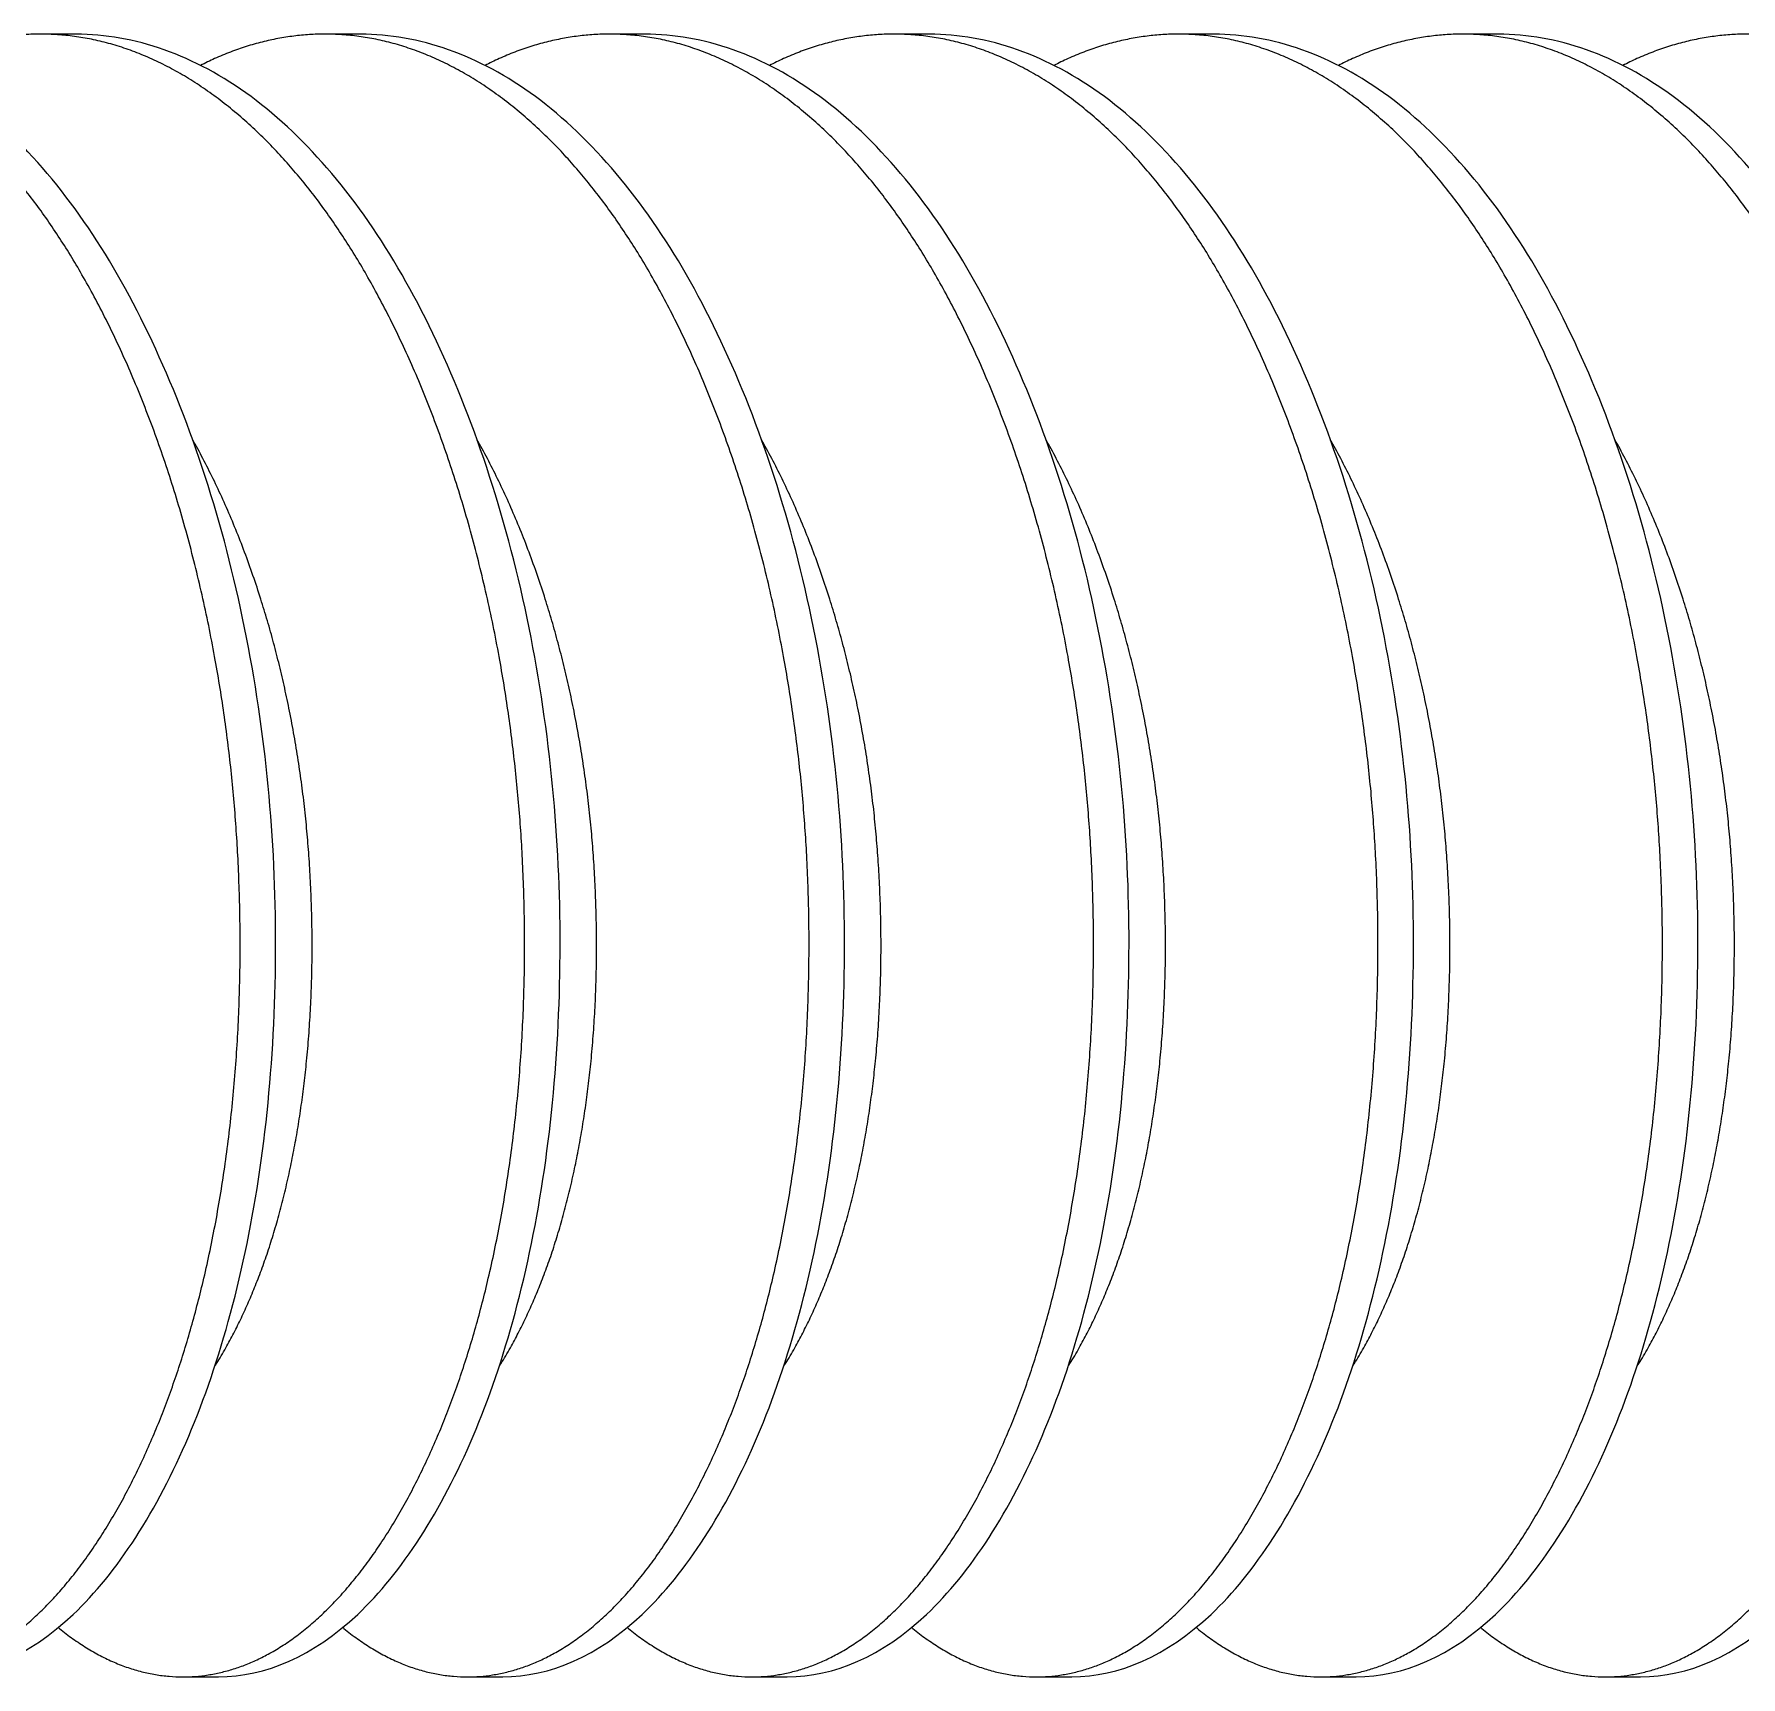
# Model space of a CAD drawing. Header units: inches. Extents: x 0.06 to 2.53, y 0.06 to 1.94.
# Drawn here: x 2.1568 to 2.2867, y 1.7287 to 1.8537 of the extents above; entities that cross this region are included whole.
import ezdxf

# ---------------------------------------------------------------- set-up
doc = ezdxf.new("R2010")
doc.units = ezdxf.units.IN
doc.header["$LTSCALE"] = 0.23521
doc.header["$MEASUREMENT"] = 0
doc.linetypes.add('SLD-Solid', pattern=[0])

msp = doc.modelspace()

# ---------------------------------------------------------------- linework, layer by layer
at = {"color": 7, "linetype": 'SLD-Solid', "lineweight": 25}
for p, q in [((2.1599755, 1.8537334), (2.1572691, 1.8537334)), ((2.1816266, 1.8537334), (2.1789202, 1.8537334)), ((2.2032777, 1.8537334), (2.2005713, 1.8537334)), ((2.2249288, 1.8537334), (2.2222224, 1.8537334)), ((2.2465799, 1.8537334), (2.2438735, 1.8537334)), ((2.268231, 1.8537334), (2.2655246, 1.8537334)), ((2.1680947, 1.7287308), (2.1708011, 1.7287308)), ((2.1897458, 1.7287308), (2.1924522, 1.7287308)), ((2.2113969, 1.7287308), (2.2141033, 1.7287308)), ((2.233048, 1.7287308), (2.2357544, 1.7287308)), ((2.2546991, 1.7287308), (2.2574055, 1.7287308)), ((2.2763502, 1.7287308), (2.2790565, 1.7287308))]:
    msp.add_line(p, q, dxfattribs=at)
for points, knots in [([(2.1369667, 1.7324941), (2.1369978, 1.7324669), (2.1373637, 1.7321478), (2.1380796, 1.7316216), (2.1391127, 1.7309242), (2.1401584, 1.7303298), (2.1412117, 1.7298269), (2.1422646, 1.7294213), (2.1433144, 1.7291099), (2.1443587, 1.7288904), (2.1454014, 1.7287597), (2.1464177, 1.7287175), (2.1474079, 1.7287555), (2.1483728, 1.7288674), (2.1493393, 1.7290552), (2.1503055, 1.7293199), (2.1512697, 1.7296621), (2.1522299, 1.730082), (2.1532162, 1.7305965), (2.1542257, 1.7312145), (2.1552549, 1.7319449), (2.1562698, 1.7327672), (2.1572682, 1.7336797), (2.1582478, 1.7346806), (2.1592062, 1.7357672), (2.1601414, 1.7369368), (2.1610514, 1.7381862), (2.1619344, 1.7395119), (2.1627835, 1.7409017), (2.1635978, 1.7423502), (2.1643765, 1.7438517), (2.1651234, 1.7454107), (2.1658221, 1.7469867), (2.1664747, 1.7485781), (2.1670837, 1.7501851), (2.1676663, 1.7518507), (2.1682211, 1.7535729), (2.1687465, 1.7553493), (2.1692411, 1.757177), (2.1697193, 1.7591162), (2.1701757, 1.7611686), (2.1706049, 1.7633353), (2.1709913, 1.7655479), (2.171334, 1.7678011), (2.1716323, 1.7700901), (2.1718853, 1.7724093), (2.1720928, 1.7747533), (2.1722546, 1.7771167), (2.1723707, 1.7794938), (2.1724408, 1.7818651), (2.1724664, 1.7842249), (2.172449, 1.7865678), (2.1723893, 1.7889033), (2.1722912, 1.7911743), (2.172156, 1.7933869), (2.1719847, 1.7955476), (2.1717734, 1.7977153), (2.1715218, 1.7998862), (2.1712299, 1.8020561), (2.1708977, 1.804221), (2.1705128, 1.8064489), (2.170071, 1.8087334), (2.1695681, 1.8110674), (2.1690186, 1.813374), (2.1684237, 1.8156481), (2.1677847, 1.8178843), (2.1671032, 1.8200775), (2.1663809, 1.8222228), (2.1656198, 1.8243157), (2.1648218, 1.8263519), (2.1639942, 1.8283155), (2.1631399, 1.8302043), (2.1622619, 1.8320162), (2.1613574, 1.83376), (2.1604502, 1.8353958), (2.1595383, 1.8369334), (2.1586194, 1.8383821), (2.1576692, 1.8397822), (2.1566889, 1.84113), (2.1556799, 1.8424225), (2.1546438, 1.8436563), (2.1535466, 1.8448678), (2.1523876, 1.8460463), (2.1511665, 1.8471802), (2.1499218, 1.8482298), (2.1486566, 1.8491925), (2.1473736, 1.850066), (2.1460758, 1.8508485), (2.1447663, 1.8515384), (2.1434482, 1.8521349), (2.1421245, 1.8526372), (2.1408061, 1.853043), (2.1394961, 1.8533543), (2.1381975, 1.8535739), (2.1369047, 1.8537045), (2.13565, 1.8537468), (2.1344276, 1.8537087), (2.1332318, 1.8535969), (2.1320305, 1.8534091), (2.1308259, 1.8531442), (2.1296201, 1.8528026), (2.1284156, 1.8523807), (2.1272545, 1.8519065), (2.1265009, 1.8515304), (2.1261439, 1.8513522)], [0, 0, 0, 0, 0.00096618, 0.01136452, 0.02174505, 0.03209983, 0.04242106, 0.05270108, 0.06275022, 0.07274554, 0.08268039, 0.0925484, 0.10168012, 0.11086951, 0.12011154, 0.12940098, 0.13873241, 0.14810028, 0.15749891, 0.16786586, 0.17825511, 0.18865872, 0.19906863, 0.20947678, 0.21987513, 0.23025565, 0.24061043, 0.25093166, 0.26121169, 0.27126082, 0.28125614, 0.291191, 0.301059, 0.31019072, 0.31938011, 0.32862214, 0.33791158, 0.34724301, 0.35661088, 0.36600951, 0.37637646, 0.38676572, 0.39716932, 0.40757923, 0.41798738, 0.42838573, 0.43876626, 0.44912104, 0.45944226, 0.46972229, 0.47977142, 0.48976674, 0.4997016, 0.5095696, 0.51870132, 0.52789072, 0.53713275, 0.54642218, 0.55575361, 0.56512149, 0.57452011, 0.58488706, 0.59527632, 0.60567992, 0.61608983, 0.62649798, 0.63689633, 0.64727686, 0.65763164, 0.66795287, 0.67823289, 0.68828203, 0.69827734, 0.7082122, 0.7180802, 0.72721192, 0.73640132, 0.74564335, 0.75493278, 0.76426421, 0.77363209, 0.78303071, 0.79339766, 0.80378692, 0.81419052, 0.82460043, 0.83500859, 0.84540693, 0.85578746, 0.86614224, 0.87646347, 0.88674349, 0.89679263, 0.90678795, 0.9167228, 0.92659081, 0.93572252, 0.94491192, 0.95415395, 0.96344338, 0.97277482, 0.98214269, 0.99154131, 1, 1, 1, 1]), ([(2.14915, 1.7287308), (2.1527196, 1.7287308), (2.1563962, 1.7303167), (2.1631156, 1.7366602), (2.1661391, 1.7413994), (2.1709432, 1.7526746), (2.1728453, 1.7596566), (2.1750792, 1.7749712), (2.1754046, 1.7832594), (2.1745711, 1.7992049), (2.1733106, 1.807493), (2.1692011, 1.8228076), (2.1663639, 1.8297896), (2.1598929, 1.8410648), (2.1559343, 1.8458041), (2.1473392, 1.8521476), (2.1427275, 1.8537334), (2.1383244, 1.8537334)], [0, 0, 0, 0, 0.125, 0.125, 0.25, 0.25, 0.375, 0.375, 0.5, 0.5, 0.625, 0.625, 0.75, 0.75, 0.875, 0.875, 1, 1, 1, 1]), ([(2.1586178, 1.7324941), (2.1586489, 1.7324669), (2.1590148, 1.7321478), (2.1597307, 1.7316216), (2.1607638, 1.7309242), (2.1618095, 1.7303298), (2.1628628, 1.7298269), (2.1639157, 1.7294213), (2.1649655, 1.7291099), (2.1660098, 1.7288904), (2.1670525, 1.7287597), (2.1680688, 1.7287175), (2.169059, 1.7287555), (2.1700239, 1.7288674), (2.1709904, 1.7290552), (2.1719566, 1.7293199), (2.1729208, 1.7296621), (2.173881, 1.730082), (2.1748673, 1.7305965), (2.1758768, 1.7312145), (2.1769059, 1.7319449), (2.1779209, 1.7327672), (2.1789193, 1.7336797), (2.1798989, 1.7346806), (2.1808573, 1.7357672), (2.1817925, 1.7369368), (2.1827025, 1.7381862), (2.1835855, 1.7395119), (2.1844346, 1.7409017), (2.1852488, 1.7423502), (2.1860276, 1.7438517), (2.1867745, 1.7454107), (2.1874732, 1.7469867), (2.1881258, 1.7485781), (2.1887348, 1.7501851), (2.1893174, 1.7518507), (2.1898722, 1.7535729), (2.1903975, 1.7553493), (2.1908922, 1.757177), (2.1913704, 1.7591162), (2.1918268, 1.7611686), (2.192256, 1.7633353), (2.1926424, 1.7655479), (2.1929851, 1.7678011), (2.1932833, 1.7700901), (2.1935364, 1.7724093), (2.1937439, 1.7747533), (2.1939057, 1.7771167), (2.1940218, 1.7794938), (2.1940919, 1.7818651), (2.1941175, 1.7842249), (2.1941001, 1.7865678), (2.1940404, 1.7889033), (2.1939423, 1.7911743), (2.1938071, 1.7933869), (2.1936357, 1.7955476), (2.1934245, 1.7977153), (2.1931729, 1.7998862), (2.192881, 1.8020561), (2.1925488, 1.804221), (2.1921639, 1.8064489), (2.1917221, 1.8087334), (2.1912192, 1.8110674), (2.1906697, 1.813374), (2.1900748, 1.8156481), (2.1894358, 1.8178843), (2.1887543, 1.8200775), (2.188032, 1.8222228), (2.1872709, 1.8243157), (2.1864729, 1.8263519), (2.1856453, 1.8283155), (2.184791, 1.8302043), (2.183913, 1.8320162), (2.1830085, 1.83376), (2.1821012, 1.8353958), (2.1811894, 1.8369334), (2.1802705, 1.8383821), (2.1793203, 1.8397822), (2.17834, 1.84113), (2.177331, 1.8424225), (2.1762949, 1.8436563), (2.1751977, 1.8448678), (2.1740387, 1.8460463), (2.1728176, 1.8471802), (2.1715729, 1.8482298), (2.1703077, 1.8491925), (2.1690247, 1.850066), (2.1677269, 1.8508485), (2.1664174, 1.8515384), (2.1650993, 1.8521349), (2.1637756, 1.8526372), (2.1624572, 1.853043), (2.1611472, 1.8533543), (2.1598486, 1.8535739), (2.1585558, 1.8537045), (2.1573011, 1.8537468), (2.1560787, 1.8537087), (2.1548829, 1.8535969), (2.1536816, 1.8534091), (2.152477, 1.8531442), (2.1512711, 1.8528026), (2.1500667, 1.8523807), (2.1489056, 1.8519065), (2.148152, 1.8515304), (2.147795, 1.8513522)], [0, 0, 0, 0, 0.00096618, 0.01136452, 0.02174505, 0.03209983, 0.04242106, 0.05270108, 0.06275022, 0.07274554, 0.08268039, 0.0925484, 0.10168012, 0.11086951, 0.12011154, 0.12940098, 0.13873241, 0.14810028, 0.15749891, 0.16786586, 0.17825511, 0.18865872, 0.19906863, 0.20947678, 0.21987513, 0.23025565, 0.24061043, 0.25093166, 0.26121169, 0.27126082, 0.28125614, 0.291191, 0.301059, 0.31019072, 0.31938011, 0.32862214, 0.33791158, 0.34724301, 0.35661088, 0.36600951, 0.37637646, 0.38676572, 0.39716932, 0.40757923, 0.41798738, 0.42838573, 0.43876626, 0.44912104, 0.45944226, 0.46972229, 0.47977142, 0.48976674, 0.4997016, 0.5095696, 0.51870132, 0.52789072, 0.53713275, 0.54642218, 0.55575361, 0.56512149, 0.57452011, 0.58488706, 0.59527632, 0.60567992, 0.61608983, 0.62649798, 0.63689633, 0.64727686, 0.65763164, 0.66795287, 0.67823289, 0.68828203, 0.69827734, 0.7082122, 0.7180802, 0.72721192, 0.73640132, 0.74564335, 0.75493278, 0.76426421, 0.77363209, 0.78303071, 0.79339766, 0.80378692, 0.81419052, 0.82460043, 0.83500859, 0.84540693, 0.85578746, 0.86614224, 0.87646347, 0.88674349, 0.89679263, 0.90678795, 0.9167228, 0.92659081, 0.93572252, 0.94491192, 0.95415395, 0.96344338, 0.97277482, 0.98214269, 0.99154131, 1, 1, 1, 1]), ([(2.1708011, 1.7287308), (2.1743707, 1.7287308), (2.1780473, 1.7303167), (2.1847667, 1.7366602), (2.1877902, 1.7413994), (2.1925943, 1.7526746), (2.1944964, 1.7596566), (2.1967303, 1.7749712), (2.1970557, 1.7832594), (2.1962222, 1.7992049), (2.1949617, 1.807493), (2.1908522, 1.8228076), (2.188015, 1.8297896), (2.1815439, 1.8410648), (2.1775854, 1.8458041), (2.1689903, 1.8521476), (2.1643786, 1.8537334), (2.1599755, 1.8537334)], [0, 0, 0, 0, 0.125, 0.125, 0.25, 0.25, 0.375, 0.375, 0.5, 0.5, 0.625, 0.625, 0.75, 0.75, 0.875, 0.875, 1, 1, 1, 1]), ([(2.1802689, 1.7324941), (2.1803, 1.7324669), (2.1806659, 1.7321478), (2.1813818, 1.7316216), (2.1824149, 1.7309242), (2.1834606, 1.7303298), (2.1845139, 1.7298269), (2.1855668, 1.7294213), (2.1866166, 1.7291099), (2.1876609, 1.7288904), (2.1887036, 1.7287597), (2.1897199, 1.7287175), (2.1907101, 1.7287555), (2.191675, 1.7288674), (2.1926415, 1.7290552), (2.1936077, 1.7293199), (2.1945719, 1.7296621), (2.1955321, 1.730082), (2.1965184, 1.7305965), (2.1975279, 1.7312145), (2.198557, 1.7319449), (2.199572, 1.7327672), (2.2005704, 1.7336797), (2.20155, 1.7346806), (2.2025084, 1.7357672), (2.2034436, 1.7369368), (2.2043536, 1.7381862), (2.2052366, 1.7395119), (2.2060857, 1.7409017), (2.2068999, 1.7423502), (2.2076787, 1.7438517), (2.2084256, 1.7454107), (2.2091243, 1.7469867), (2.2097769, 1.7485781), (2.2103859, 1.7501851), (2.2109685, 1.7518507), (2.2115233, 1.7535729), (2.2120486, 1.7553493), (2.2125433, 1.757177), (2.2130215, 1.7591162), (2.2134779, 1.7611686), (2.2139071, 1.7633353), (2.2142935, 1.7655479), (2.2146362, 1.7678011), (2.2149344, 1.7700901), (2.2151875, 1.7724093), (2.215395, 1.7747533), (2.2155568, 1.7771167), (2.2156729, 1.7794938), (2.215743, 1.7818651), (2.2157686, 1.7842249), (2.2157512, 1.7865678), (2.2156915, 1.7889033), (2.2155934, 1.7911743), (2.2154582, 1.7933869), (2.2152868, 1.7955476), (2.2150756, 1.7977153), (2.214824, 1.7998862), (2.2145321, 1.8020561), (2.2141999, 1.804221), (2.213815, 1.8064489), (2.2133732, 1.8087334), (2.2128703, 1.8110674), (2.2123208, 1.813374), (2.2117258, 1.8156481), (2.2110869, 1.8178843), (2.2104054, 1.8200775), (2.2096831, 1.8222228), (2.208922, 1.8243157), (2.208124, 1.8263519), (2.2072964, 1.8283155), (2.206442, 1.8302043), (2.2055641, 1.8320162), (2.2046596, 1.83376), (2.2037523, 1.8353958), (2.2028405, 1.8369334), (2.2019216, 1.8383821), (2.2009714, 1.8397822), (2.1999911, 1.84113), (2.1989821, 1.8424225), (2.197946, 1.8436563), (2.1968488, 1.8448678), (2.1956898, 1.8460463), (2.1944686, 1.8471802), (2.193224, 1.8482298), (2.1919588, 1.8491925), (2.1906757, 1.850066), (2.189378, 1.8508485), (2.1880685, 1.8515384), (2.1867504, 1.8521349), (2.1854267, 1.8526372), (2.1841083, 1.853043), (2.1827983, 1.8533543), (2.1814997, 1.8535739), (2.1802069, 1.8537045), (2.1789521, 1.8537468), (2.1777298, 1.8537087), (2.176534, 1.8535969), (2.1753327, 1.8534091), (2.1741281, 1.8531442), (2.1729222, 1.8528026), (2.1717178, 1.8523807), (2.1705567, 1.8519065), (2.1698031, 1.8515304), (2.1694461, 1.8513522)], [0, 0, 0, 0, 0.00096618, 0.01136452, 0.02174505, 0.03209983, 0.04242106, 0.05270108, 0.06275022, 0.07274554, 0.08268039, 0.0925484, 0.10168012, 0.11086951, 0.12011154, 0.12940098, 0.13873241, 0.14810028, 0.15749891, 0.16786586, 0.17825511, 0.18865872, 0.19906863, 0.20947678, 0.21987513, 0.23025565, 0.24061043, 0.25093166, 0.26121169, 0.27126082, 0.28125614, 0.291191, 0.301059, 0.31019072, 0.31938011, 0.32862214, 0.33791158, 0.34724301, 0.35661088, 0.36600951, 0.37637646, 0.38676572, 0.39716932, 0.40757923, 0.41798738, 0.42838573, 0.43876626, 0.44912104, 0.45944226, 0.46972229, 0.47977142, 0.48976674, 0.4997016, 0.5095696, 0.51870132, 0.52789072, 0.53713275, 0.54642218, 0.55575361, 0.56512149, 0.57452011, 0.58488706, 0.59527632, 0.60567992, 0.61608983, 0.62649798, 0.63689633, 0.64727686, 0.65763164, 0.66795287, 0.67823289, 0.68828203, 0.69827734, 0.7082122, 0.7180802, 0.72721192, 0.73640132, 0.74564335, 0.75493278, 0.76426421, 0.77363209, 0.78303071, 0.79339766, 0.80378692, 0.81419052, 0.82460043, 0.83500859, 0.84540693, 0.85578746, 0.86614224, 0.87646347, 0.88674349, 0.89679263, 0.90678795, 0.9167228, 0.92659081, 0.93572252, 0.94491192, 0.95415395, 0.96344338, 0.97277482, 0.98214269, 0.99154131, 1, 1, 1, 1]), ([(2.1924522, 1.7287308), (2.1960218, 1.7287308), (2.1996984, 1.7303167), (2.2064178, 1.7366602), (2.2094413, 1.7413994), (2.2142454, 1.7526746), (2.2161475, 1.7596566), (2.2183814, 1.7749712), (2.2187068, 1.7832594), (2.2178733, 1.7992049), (2.2166128, 1.807493), (2.2125033, 1.8228076), (2.2096661, 1.8297896), (2.203195, 1.8410648), (2.1992365, 1.8458041), (2.1906414, 1.8521476), (2.1860297, 1.8537334), (2.1816266, 1.8537334)], [0, 0, 0, 0, 0.125, 0.125, 0.25, 0.25, 0.375, 0.375, 0.5, 0.5, 0.625, 0.625, 0.75, 0.75, 0.875, 0.875, 1, 1, 1, 1]), ([(2.20192, 1.7324941), (2.2019511, 1.7324669), (2.202317, 1.7321478), (2.2030329, 1.7316216), (2.204066, 1.7309242), (2.2051117, 1.7303298), (2.206165, 1.7298269), (2.2072179, 1.7294213), (2.2082677, 1.7291099), (2.209312, 1.7288904), (2.2103547, 1.7287597), (2.211371, 1.7287175), (2.2123612, 1.7287555), (2.2133261, 1.7288674), (2.2142926, 1.7290552), (2.2152588, 1.7293199), (2.216223, 1.7296621), (2.2171832, 1.730082), (2.2181695, 1.7305965), (2.219179, 1.7312145), (2.2202081, 1.7319449), (2.2212231, 1.7327672), (2.2222215, 1.7336797), (2.2232011, 1.7346806), (2.2241595, 1.7357672), (2.2250947, 1.7369368), (2.2260047, 1.7381862), (2.2268877, 1.7395119), (2.2277368, 1.7409017), (2.228551, 1.7423502), (2.2293298, 1.7438517), (2.2300767, 1.7454107), (2.2307753, 1.7469867), (2.231428, 1.7485781), (2.232037, 1.7501851), (2.2326196, 1.7518507), (2.2331744, 1.7535729), (2.2336997, 1.7553493), (2.2341944, 1.757177), (2.2346726, 1.7591162), (2.235129, 1.7611686), (2.2355581, 1.7633353), (2.2359446, 1.7655479), (2.2362873, 1.7678011), (2.2365855, 1.7700901), (2.2368386, 1.7724093), (2.2370461, 1.7747533), (2.2372079, 1.7771167), (2.2373239, 1.7794938), (2.2373941, 1.7818651), (2.2374197, 1.7842249), (2.2374023, 1.7865678), (2.2373426, 1.7889033), (2.2372445, 1.7911743), (2.2371093, 1.7933869), (2.2369379, 1.7955476), (2.2367267, 1.7977153), (2.2364751, 1.7998862), (2.2361832, 1.8020561), (2.235851, 1.804221), (2.2354661, 1.8064489), (2.2350243, 1.8087334), (2.2345214, 1.8110674), (2.2339719, 1.813374), (2.2333769, 1.8156481), (2.232738, 1.8178843), (2.2320565, 1.8200775), (2.2313342, 1.8222228), (2.2305731, 1.8243157), (2.2297751, 1.8263519), (2.2289475, 1.8283155), (2.2280931, 1.8302043), (2.2272152, 1.8320162), (2.2263107, 1.83376), (2.2254034, 1.8353958), (2.2244916, 1.8369334), (2.2235727, 1.8383821), (2.2226225, 1.8397822), (2.2216422, 1.84113), (2.2206332, 1.8424225), (2.2195971, 1.8436563), (2.2184999, 1.8448678), (2.2173409, 1.8460463), (2.2161197, 1.8471802), (2.2148751, 1.8482298), (2.2136098, 1.8491925), (2.2123268, 1.850066), (2.2110291, 1.8508485), (2.2097196, 1.8515384), (2.2084015, 1.8521349), (2.2070778, 1.8526372), (2.2057594, 1.853043), (2.2044494, 1.8533543), (2.2031508, 1.8535739), (2.201858, 1.8537045), (2.2006032, 1.8537468), (2.1993809, 1.8537087), (2.1981851, 1.8535969), (2.1969838, 1.8534091), (2.1957792, 1.8531442), (2.1945733, 1.8528026), (2.1933689, 1.8523807), (2.1922078, 1.8519065), (2.1914542, 1.8515304), (2.1910972, 1.8513522)], [0, 0, 0, 0, 0.00096618, 0.01136452, 0.02174505, 0.03209983, 0.04242106, 0.05270108, 0.06275022, 0.07274554, 0.08268039, 0.0925484, 0.10168012, 0.11086951, 0.12011154, 0.12940098, 0.13873241, 0.14810028, 0.15749891, 0.16786586, 0.17825511, 0.18865872, 0.19906863, 0.20947678, 0.21987513, 0.23025565, 0.24061043, 0.25093166, 0.26121169, 0.27126082, 0.28125614, 0.291191, 0.301059, 0.31019072, 0.31938011, 0.32862214, 0.33791158, 0.34724301, 0.35661088, 0.36600951, 0.37637646, 0.38676572, 0.39716932, 0.40757923, 0.41798738, 0.42838573, 0.43876626, 0.44912104, 0.45944226, 0.46972229, 0.47977142, 0.48976674, 0.4997016, 0.5095696, 0.51870132, 0.52789072, 0.53713275, 0.54642218, 0.55575361, 0.56512149, 0.57452011, 0.58488706, 0.59527632, 0.60567992, 0.61608983, 0.62649798, 0.63689633, 0.64727686, 0.65763164, 0.66795287, 0.67823289, 0.68828203, 0.69827734, 0.7082122, 0.7180802, 0.72721192, 0.73640132, 0.74564335, 0.75493278, 0.76426421, 0.77363209, 0.78303071, 0.79339766, 0.80378692, 0.81419052, 0.82460043, 0.83500859, 0.84540693, 0.85578746, 0.86614224, 0.87646347, 0.88674349, 0.89679263, 0.90678795, 0.9167228, 0.92659081, 0.93572252, 0.94491192, 0.95415395, 0.96344338, 0.97277482, 0.98214269, 0.99154131, 1, 1, 1, 1]), ([(2.2141033, 1.7287308), (2.2176729, 1.7287308), (2.2213494, 1.7303167), (2.2280689, 1.7366602), (2.2310924, 1.7413994), (2.2358965, 1.7526746), (2.2377986, 1.7596566), (2.2400325, 1.7749712), (2.2403579, 1.7832594), (2.2395244, 1.7992049), (2.2382639, 1.807493), (2.2341544, 1.8228076), (2.2313172, 1.8297896), (2.2248461, 1.8410648), (2.2208876, 1.8458041), (2.2122925, 1.8521476), (2.2076808, 1.8537334), (2.2032777, 1.8537334)], [0, 0, 0, 0, 0.125, 0.125, 0.25, 0.25, 0.375, 0.375, 0.5, 0.5, 0.625, 0.625, 0.75, 0.75, 0.875, 0.875, 1, 1, 1, 1]), ([(2.2235711, 1.7324941), (2.2236022, 1.7324669), (2.2239681, 1.7321478), (2.224684, 1.7316216), (2.2257171, 1.7309242), (2.2267627, 1.7303298), (2.2278161, 1.7298269), (2.228869, 1.7294213), (2.2299188, 1.7291099), (2.2309631, 1.7288904), (2.2320058, 1.7287597), (2.2330221, 1.7287175), (2.2340123, 1.7287555), (2.2349772, 1.7288674), (2.2359437, 1.7290552), (2.2369099, 1.7293199), (2.2378741, 1.7296621), (2.2388343, 1.730082), (2.2398206, 1.7305965), (2.2408301, 1.7312145), (2.2418592, 1.7319449), (2.2428742, 1.7327672), (2.2438726, 1.7336797), (2.2448521, 1.7346806), (2.2458106, 1.7357672), (2.2467458, 1.7369368), (2.2476558, 1.7381862), (2.2485387, 1.7395119), (2.2493878, 1.7409017), (2.2502021, 1.7423502), (2.2509809, 1.7438517), (2.2517278, 1.7454107), (2.2524264, 1.7469867), (2.2530791, 1.7485781), (2.2536881, 1.7501851), (2.2542707, 1.7518507), (2.2548254, 1.7535729), (2.2553508, 1.7553493), (2.2558455, 1.757177), (2.2563237, 1.7591162), (2.2567801, 1.7611686), (2.2572092, 1.7633353), (2.2575957, 1.7655479), (2.2579384, 1.7678011), (2.2582366, 1.7700901), (2.2584897, 1.7724093), (2.2586972, 1.7747533), (2.258859, 1.7771167), (2.258975, 1.7794938), (2.2590452, 1.7818651), (2.2590708, 1.7842249), (2.2590534, 1.7865678), (2.2589937, 1.7889033), (2.2588955, 1.7911743), (2.2587604, 1.7933869), (2.258589, 1.7955476), (2.2583778, 1.7977153), (2.2581262, 1.7998862), (2.2578343, 1.8020561), (2.2575021, 1.804221), (2.2571172, 1.8064489), (2.2566754, 1.8087334), (2.2561725, 1.8110674), (2.2556229, 1.813374), (2.255028, 1.8156481), (2.2543891, 1.8178843), (2.2537076, 1.8200775), (2.2529853, 1.8222228), (2.2522242, 1.8243157), (2.2514262, 1.8263519), (2.2505986, 1.8283155), (2.2497442, 1.8302043), (2.2488663, 1.8320162), (2.2479618, 1.83376), (2.2470545, 1.8353958), (2.2461427, 1.8369334), (2.2452238, 1.8383821), (2.2442736, 1.8397822), (2.2432933, 1.84113), (2.2422843, 1.8424225), (2.2412482, 1.8436563), (2.240151, 1.8448678), (2.238992, 1.8460463), (2.2377708, 1.8471802), (2.2365262, 1.8482298), (2.2352609, 1.8491925), (2.2339779, 1.850066), (2.2326802, 1.8508485), (2.2313707, 1.8515384), (2.2300526, 1.8521349), (2.2287289, 1.8526372), (2.2274105, 1.853043), (2.2261005, 1.8533543), (2.2248018, 1.8535739), (2.2235091, 1.8537045), (2.2222543, 1.8537468), (2.221032, 1.8537087), (2.2198362, 1.8535969), (2.2186349, 1.8534091), (2.2174303, 1.8531442), (2.2162244, 1.8528026), (2.21502, 1.8523807), (2.2138589, 1.8519065), (2.2131053, 1.8515304), (2.2127483, 1.8513522)], [0, 0, 0, 0, 0.00096618, 0.01136452, 0.02174505, 0.03209983, 0.04242106, 0.05270108, 0.06275022, 0.07274554, 0.08268039, 0.0925484, 0.10168012, 0.11086951, 0.12011154, 0.12940098, 0.13873241, 0.14810028, 0.15749891, 0.16786586, 0.17825511, 0.18865872, 0.19906863, 0.20947678, 0.21987513, 0.23025565, 0.24061043, 0.25093166, 0.26121169, 0.27126082, 0.28125614, 0.291191, 0.301059, 0.31019072, 0.31938011, 0.32862214, 0.33791158, 0.34724301, 0.35661088, 0.36600951, 0.37637646, 0.38676572, 0.39716932, 0.40757923, 0.41798738, 0.42838573, 0.43876626, 0.44912104, 0.45944226, 0.46972229, 0.47977142, 0.48976674, 0.4997016, 0.5095696, 0.51870132, 0.52789072, 0.53713275, 0.54642218, 0.55575361, 0.56512149, 0.57452011, 0.58488706, 0.59527632, 0.60567992, 0.61608983, 0.62649798, 0.63689633, 0.64727686, 0.65763164, 0.66795287, 0.67823289, 0.68828203, 0.69827734, 0.7082122, 0.7180802, 0.72721192, 0.73640132, 0.74564335, 0.75493278, 0.76426421, 0.77363209, 0.78303071, 0.79339766, 0.80378692, 0.81419052, 0.82460043, 0.83500859, 0.84540693, 0.85578746, 0.86614224, 0.87646347, 0.88674349, 0.89679263, 0.90678795, 0.9167228, 0.92659081, 0.93572252, 0.94491192, 0.95415395, 0.96344338, 0.97277482, 0.98214269, 0.99154131, 1, 1, 1, 1]), ([(2.2357544, 1.7287308), (2.239324, 1.7287308), (2.2430005, 1.7303167), (2.24972, 1.7366602), (2.2527435, 1.7413994), (2.2575476, 1.7526746), (2.2594497, 1.7596566), (2.2616836, 1.7749712), (2.262009, 1.7832594), (2.2611755, 1.7992049), (2.259915, 1.807493), (2.2558055, 1.8228076), (2.2529683, 1.8297896), (2.2464972, 1.8410648), (2.2425387, 1.8458041), (2.2339436, 1.8521476), (2.2293319, 1.8537334), (2.2249288, 1.8537334)], [0, 0, 0, 0, 0.125, 0.125, 0.25, 0.25, 0.375, 0.375, 0.5, 0.5, 0.625, 0.625, 0.75, 0.75, 0.875, 0.875, 1, 1, 1, 1]), ([(2.2452222, 1.7324941), (2.2452533, 1.7324669), (2.2456192, 1.7321478), (2.2463351, 1.7316216), (2.2473682, 1.7309242), (2.2484138, 1.7303298), (2.2494672, 1.7298269), (2.2505201, 1.7294213), (2.2515699, 1.7291099), (2.2526142, 1.7288904), (2.2536569, 1.7287597), (2.2546732, 1.7287175), (2.2556634, 1.7287555), (2.2566282, 1.7288674), (2.2575948, 1.7290552), (2.258561, 1.7293199), (2.2595252, 1.7296621), (2.2604854, 1.730082), (2.2614717, 1.7305965), (2.2624812, 1.7312145), (2.2635103, 1.7319449), (2.2645253, 1.7327672), (2.2655237, 1.7336797), (2.2665032, 1.7346806), (2.2674617, 1.7357672), (2.2683969, 1.7369368), (2.2693069, 1.7381862), (2.2701898, 1.7395119), (2.2710389, 1.7409017), (2.2718532, 1.7423502), (2.272632, 1.7438517), (2.2733789, 1.7454107), (2.2740775, 1.7469867), (2.2747302, 1.7485781), (2.2753391, 1.7501851), (2.2759218, 1.7518507), (2.2764765, 1.7535729), (2.2770019, 1.7553493), (2.2774966, 1.757177), (2.2779748, 1.7591162), (2.2784312, 1.7611686), (2.2788603, 1.7633353), (2.2792468, 1.7655479), (2.2795895, 1.7678011), (2.2798877, 1.7700901), (2.2801408, 1.7724093), (2.2803483, 1.7747533), (2.2805101, 1.7771167), (2.2806261, 1.7794938), (2.2806963, 1.7818651), (2.2807219, 1.7842249), (2.2807045, 1.7865678), (2.2806448, 1.7889033), (2.2805466, 1.7911743), (2.2804115, 1.7933869), (2.2802401, 1.7955476), (2.2800289, 1.7977153), (2.2797773, 1.7998862), (2.2794854, 1.8020561), (2.2791532, 1.804221), (2.2787683, 1.8064489), (2.2783265, 1.8087334), (2.2778236, 1.8110674), (2.277274, 1.813374), (2.2766791, 1.8156481), (2.2760402, 1.8178843), (2.2753587, 1.8200775), (2.2746364, 1.8222228), (2.2738753, 1.8243157), (2.2730773, 1.8263519), (2.2722497, 1.8283155), (2.2713953, 1.8302043), (2.2705174, 1.8320162), (2.2696129, 1.83376), (2.2687056, 1.8353958), (2.2677938, 1.8369334), (2.2668749, 1.8383821), (2.2659247, 1.8397822), (2.2649444, 1.84113), (2.2639354, 1.8424225), (2.2628993, 1.8436563), (2.2618021, 1.8448678), (2.2606431, 1.8460463), (2.2594219, 1.8471802), (2.2581773, 1.8482298), (2.256912, 1.8491925), (2.255629, 1.850066), (2.2543313, 1.8508485), (2.2530218, 1.8515384), (2.2517037, 1.8521349), (2.25038, 1.8526372), (2.2490616, 1.853043), (2.2477516, 1.8533543), (2.2464529, 1.8535739), (2.2451602, 1.8537045), (2.2439054, 1.8537468), (2.2426831, 1.8537087), (2.2414873, 1.8535969), (2.240286, 1.8534091), (2.2390814, 1.8531442), (2.2378755, 1.8528026), (2.2366711, 1.8523807), (2.23551, 1.8519065), (2.2347564, 1.8515304), (2.2343994, 1.8513522)], [0, 0, 0, 0, 0.00096618, 0.01136452, 0.02174505, 0.03209983, 0.04242106, 0.05270108, 0.06275022, 0.07274554, 0.08268039, 0.0925484, 0.10168012, 0.11086951, 0.12011154, 0.12940098, 0.13873241, 0.14810028, 0.15749891, 0.16786586, 0.17825511, 0.18865872, 0.19906863, 0.20947678, 0.21987513, 0.23025565, 0.24061043, 0.25093166, 0.26121169, 0.27126082, 0.28125614, 0.291191, 0.301059, 0.31019072, 0.31938011, 0.32862214, 0.33791158, 0.34724301, 0.35661088, 0.36600951, 0.37637646, 0.38676572, 0.39716932, 0.40757923, 0.41798738, 0.42838573, 0.43876626, 0.44912104, 0.45944226, 0.46972229, 0.47977142, 0.48976674, 0.4997016, 0.5095696, 0.51870132, 0.52789072, 0.53713275, 0.54642218, 0.55575361, 0.56512149, 0.57452011, 0.58488706, 0.59527632, 0.60567992, 0.61608983, 0.62649798, 0.63689633, 0.64727686, 0.65763164, 0.66795287, 0.67823289, 0.68828203, 0.69827734, 0.7082122, 0.7180802, 0.72721192, 0.73640132, 0.74564335, 0.75493278, 0.76426421, 0.77363209, 0.78303071, 0.79339766, 0.80378692, 0.81419052, 0.82460043, 0.83500859, 0.84540693, 0.85578746, 0.86614224, 0.87646347, 0.88674349, 0.89679263, 0.90678795, 0.9167228, 0.92659081, 0.93572252, 0.94491192, 0.95415395, 0.96344338, 0.97277482, 0.98214269, 0.99154131, 1, 1, 1, 1]), ([(2.2574055, 1.7287308), (2.2609751, 1.7287308), (2.2646516, 1.7303167), (2.2713711, 1.7366602), (2.2743946, 1.7413994), (2.2791987, 1.7526746), (2.2811008, 1.7596566), (2.2833347, 1.7749712), (2.2836601, 1.7832594), (2.2828266, 1.7992049), (2.2815661, 1.807493), (2.2774565, 1.8228076), (2.2746194, 1.8297896), (2.2681483, 1.8410648), (2.2641898, 1.8458041), (2.2555947, 1.8521476), (2.250983, 1.8537334), (2.2465799, 1.8537334)], [0, 0, 0, 0, 0.125, 0.125, 0.25, 0.25, 0.375, 0.375, 0.5, 0.5, 0.625, 0.625, 0.75, 0.75, 0.875, 0.875, 1, 1, 1, 1]), ([(2.2668733, 1.7324941), (2.2669044, 1.7324669), (2.2672703, 1.7321478), (2.2679862, 1.7316216), (2.2690193, 1.7309242), (2.2700649, 1.7303298), (2.2711183, 1.7298269), (2.2721712, 1.7294213), (2.273221, 1.7291099), (2.2742653, 1.7288904), (2.275308, 1.7287597), (2.2763243, 1.7287175), (2.2773144, 1.7287555), (2.2782793, 1.7288674), (2.2792459, 1.7290552), (2.2802121, 1.7293199), (2.2811762, 1.7296621), (2.2821364, 1.730082), (2.2831228, 1.7305965), (2.2841323, 1.7312145), (2.2851614, 1.7319449), (2.2861764, 1.7327672), (2.2871748, 1.7336797), (2.2881543, 1.7346806), (2.2891128, 1.7357672), (2.290048, 1.7369368), (2.290958, 1.7381862), (2.2918409, 1.7395119), (2.29269, 1.7409017), (2.2935043, 1.7423502), (2.2942831, 1.7438517), (2.29503, 1.7454107), (2.2957286, 1.7469867), (2.2963813, 1.7485781), (2.2969902, 1.7501851), (2.2975729, 1.7518507), (2.2981276, 1.7535729), (2.298653, 1.7553493), (2.2991477, 1.757177), (2.2996259, 1.7591162), (2.3000823, 1.7611686), (2.3005114, 1.7633353), (2.3008979, 1.7655479), (2.3012406, 1.7678011), (2.3015388, 1.7700901), (2.3017919, 1.7724093), (2.3019994, 1.7747533), (2.3021612, 1.7771167), (2.3022772, 1.7794938), (2.3023474, 1.7818651), (2.302373, 1.7842249), (2.3023555, 1.7865678), (2.3022959, 1.7889033), (2.3021977, 1.7911743), (2.3020626, 1.7933869), (2.3018912, 1.7955476), (2.30168, 1.7977153), (2.3014284, 1.7998862), (2.3011365, 1.8020561), (2.3008042, 1.804221), (2.3004194, 1.8064489), (2.2999776, 1.8087334), (2.2994746, 1.8110674), (2.2989251, 1.813374), (2.2983302, 1.8156481), (2.2976913, 1.8178843), (2.2970098, 1.8200775), (2.2962875, 1.8222228), (2.2955264, 1.8243157), (2.2947284, 1.8263519), (2.2939007, 1.8283155), (2.2930464, 1.8302043), (2.2921685, 1.8320162), (2.291264, 1.83376), (2.2903567, 1.8353958), (2.2894449, 1.8369334), (2.288526, 1.8383821), (2.2875758, 1.8397822), (2.2865955, 1.84113), (2.2855865, 1.8424225), (2.2845504, 1.8436563), (2.2834532, 1.8448678), (2.2822942, 1.8460463), (2.281073, 1.8471802), (2.2798284, 1.8482298), (2.2785631, 1.8491925), (2.2772801, 1.850066), (2.2759824, 1.8508485), (2.2746729, 1.8515384), (2.2733547, 1.8521349), (2.272031, 1.8526372), (2.2707127, 1.853043), (2.2694027, 1.8533543), (2.268104, 1.8535739), (2.2668113, 1.8537045), (2.2655565, 1.8537468), (2.2643342, 1.8537087), (2.2631384, 1.8535969), (2.2619371, 1.8534091), (2.2607325, 1.8531442), (2.2595266, 1.8528026), (2.2583222, 1.8523807), (2.2571611, 1.8519065), (2.2564075, 1.8515304), (2.2560505, 1.8513522)], [0, 0, 0, 0, 0.00096618, 0.01136452, 0.02174505, 0.03209983, 0.04242106, 0.05270108, 0.06275022, 0.07274554, 0.08268039, 0.0925484, 0.10168012, 0.11086951, 0.12011154, 0.12940098, 0.13873241, 0.14810028, 0.15749891, 0.16786586, 0.17825511, 0.18865872, 0.19906863, 0.20947678, 0.21987513, 0.23025565, 0.24061043, 0.25093166, 0.26121169, 0.27126082, 0.28125614, 0.291191, 0.301059, 0.31019072, 0.31938011, 0.32862214, 0.33791158, 0.34724301, 0.35661088, 0.36600951, 0.37637646, 0.38676572, 0.39716932, 0.40757923, 0.41798738, 0.42838573, 0.43876626, 0.44912104, 0.45944226, 0.46972229, 0.47977142, 0.48976674, 0.4997016, 0.5095696, 0.51870132, 0.52789072, 0.53713275, 0.54642218, 0.55575361, 0.56512149, 0.57452011, 0.58488706, 0.59527632, 0.60567992, 0.61608983, 0.62649798, 0.63689633, 0.64727686, 0.65763164, 0.66795287, 0.67823289, 0.68828203, 0.69827734, 0.7082122, 0.7180802, 0.72721192, 0.73640132, 0.74564335, 0.75493278, 0.76426421, 0.77363209, 0.78303071, 0.79339766, 0.80378692, 0.81419052, 0.82460043, 0.83500859, 0.84540693, 0.85578746, 0.86614224, 0.87646347, 0.88674349, 0.89679263, 0.90678795, 0.9167228, 0.92659081, 0.93572252, 0.94491192, 0.95415395, 0.96344338, 0.97277482, 0.98214269, 0.99154131, 1, 1, 1, 1]), ([(2.2790565, 1.7287308), (2.2826262, 1.7287308), (2.2863027, 1.7303167), (2.2930222, 1.7366602), (2.2960457, 1.7413994), (2.3008498, 1.7526746), (2.3027519, 1.7596566), (2.3049858, 1.7749712), (2.3053112, 1.7832594), (2.3044777, 1.7992049), (2.3032172, 1.807493), (2.2991076, 1.8228076), (2.2962705, 1.8297896), (2.2897994, 1.8410648), (2.2858409, 1.8458041), (2.2772458, 1.8521476), (2.2726341, 1.8537334), (2.268231, 1.8537334)], [0, 0, 0, 0, 0.125, 0.125, 0.25, 0.25, 0.375, 0.375, 0.5, 0.5, 0.625, 0.625, 0.75, 0.75, 0.875, 0.875, 1, 1, 1, 1]), ([(2.2885244, 1.7324941), (2.2885555, 1.7324669), (2.2889214, 1.7321478), (2.2896373, 1.7316216), (2.2906704, 1.7309242), (2.291716, 1.7303298), (2.2927694, 1.7298269), (2.2938223, 1.7294213), (2.2948721, 1.7291099), (2.2959164, 1.7288904), (2.2969591, 1.7287597), (2.2979754, 1.7287175), (2.2989655, 1.7287555), (2.2999304, 1.7288674), (2.300897, 1.7290552), (2.3018632, 1.7293199), (2.3028273, 1.7296621), (2.3037875, 1.730082), (2.3047739, 1.7305965), (2.3057834, 1.7312145), (2.3068125, 1.7319449), (2.3078275, 1.7327672), (2.3088259, 1.7336797), (2.3098054, 1.7346806), (2.3107639, 1.7357672), (2.3116991, 1.7369368), (2.3126091, 1.7381862), (2.313492, 1.7395119), (2.3143411, 1.7409017), (2.3151554, 1.7423502), (2.3159342, 1.7438517), (2.3166811, 1.7454107), (2.3173797, 1.7469867), (2.3180324, 1.7485781), (2.3186413, 1.7501851), (2.319224, 1.7518507), (2.3197787, 1.7535729), (2.3203041, 1.7553493), (2.3207988, 1.757177), (2.321277, 1.7591162), (2.3217334, 1.7611686), (2.3221625, 1.7633353), (2.322549, 1.7655479), (2.3228917, 1.7678011), (2.3231899, 1.7700901), (2.323443, 1.7724093), (2.3236505, 1.7747533), (2.3238123, 1.7771167), (2.3239283, 1.7794938), (2.3239985, 1.7818651), (2.3240241, 1.7842249), (2.3240066, 1.7865678), (2.323947, 1.7889033), (2.3238488, 1.7911743), (2.3237137, 1.7933869), (2.3235423, 1.7955476), (2.3233311, 1.7977153), (2.3230795, 1.7998862), (2.3227876, 1.8020561), (2.3224553, 1.804221), (2.3220705, 1.8064489), (2.3216287, 1.8087334), (2.3211257, 1.8110674), (2.3205762, 1.813374), (2.3199813, 1.8156481), (2.3193424, 1.8178843), (2.3186609, 1.8200775), (2.3179386, 1.8222228), (2.3171774, 1.8243157), (2.3163795, 1.8263519), (2.3155518, 1.8283155), (2.3146975, 1.8302043), (2.3138196, 1.8320162), (2.3129151, 1.83376), (2.3120078, 1.8353958), (2.311096, 1.8369334), (2.3101771, 1.8383821), (2.3092269, 1.8397822), (2.3082466, 1.84113), (2.3072376, 1.8424225), (2.3062015, 1.8436563), (2.3051043, 1.8448678), (2.3039453, 1.8460463), (2.3027241, 1.8471802), (2.3014795, 1.8482298), (2.3002142, 1.8491925), (2.2989312, 1.850066), (2.2976335, 1.8508485), (2.296324, 1.8515384), (2.2950058, 1.8521349), (2.2936821, 1.8526372), (2.2923638, 1.853043), (2.2910538, 1.8533543), (2.2897551, 1.8535739), (2.2884624, 1.8537045), (2.2872076, 1.8537468), (2.2859853, 1.8537087), (2.2847894, 1.8535969), (2.2835882, 1.8534091), (2.2823836, 1.8531442), (2.2811777, 1.8528026), (2.2799733, 1.8523807), (2.2788122, 1.8519065), (2.2780586, 1.8515304), (2.2777016, 1.8513522)], [0, 0, 0, 0, 0.00096618, 0.01136452, 0.02174505, 0.03209983, 0.04242106, 0.05270108, 0.06275022, 0.07274554, 0.08268039, 0.0925484, 0.10168012, 0.11086951, 0.12011154, 0.12940098, 0.13873241, 0.14810028, 0.15749891, 0.16786586, 0.17825511, 0.18865872, 0.19906863, 0.20947678, 0.21987513, 0.23025565, 0.24061043, 0.25093166, 0.26121169, 0.27126082, 0.28125614, 0.291191, 0.301059, 0.31019072, 0.31938011, 0.32862214, 0.33791158, 0.34724301, 0.35661088, 0.36600951, 0.37637646, 0.38676572, 0.39716932, 0.40757923, 0.41798738, 0.42838573, 0.43876626, 0.44912104, 0.45944226, 0.46972229, 0.47977142, 0.48976674, 0.4997016, 0.5095696, 0.51870132, 0.52789072, 0.53713275, 0.54642218, 0.55575361, 0.56512149, 0.57452011, 0.58488706, 0.59527632, 0.60567992, 0.61608983, 0.62649798, 0.63689633, 0.64727686, 0.65763164, 0.66795287, 0.67823289, 0.68828203, 0.69827734, 0.7082122, 0.7180802, 0.72721192, 0.73640132, 0.74564335, 0.75493278, 0.76426421, 0.77363209, 0.78303071, 0.79339766, 0.80378692, 0.81419052, 0.82460043, 0.83500859, 0.84540693, 0.85578746, 0.86614224, 0.87646347, 0.88674349, 0.89679263, 0.90678795, 0.9167228, 0.92659081, 0.93572252, 0.94491192, 0.95415395, 0.96344338, 0.97277482, 0.98214269, 0.99154131, 1, 1, 1, 1]), ([(2.1705336, 1.7523743), (2.1705771, 1.7524398), (2.1708681, 1.7528788), (2.1713509, 1.7537171), (2.1719809, 1.7548788), (2.1725552, 1.7560431), (2.1731046, 1.7572533), (2.1736344, 1.7585221), (2.1741431, 1.7598538), (2.1746281, 1.7612543), (2.1750856, 1.7627132), (2.1755136, 1.764228), (2.1759105, 1.7657954), (2.176268, 1.7673814), (2.1765871, 1.7689793), (2.1768689, 1.7705831), (2.177119, 1.7722208), (2.1773367, 1.7738887), (2.1775286, 1.7756483), (2.1776896, 1.777499), (2.1778147, 1.7794385), (2.1778979, 1.7813946), (2.1779394, 1.7833616), (2.1779398, 1.7853339), (2.1778996, 1.7873058), (2.1778196, 1.7892717), (2.1777031, 1.7911996), (2.1775496, 1.7930945), (2.1773579, 1.7949622), (2.1771251, 1.7968356), (2.1768511, 1.7987102), (2.176536, 1.8005811), (2.1761867, 1.8024078), (2.1758065, 1.8041865), (2.1753984, 1.805914), (2.1749557, 1.8076214), (2.1744793, 1.8093046), (2.1739507, 1.8110238), (2.1733667, 1.8127705), (2.1727245, 1.8145355), (2.1720473, 1.8162512), (2.1713371, 1.817913), (2.1705973, 1.8195184), (2.1698272, 1.8210575), (2.1692462, 1.8221609), (2.1689139, 1.8227326), (2.1688563, 1.8228316)], [0, 0, 0, 0, 0.00460887, 0.03087106, 0.05365148, 0.07630538, 0.09881595, 0.12116704, 0.14411429, 0.16722915, 0.19049412, 0.213891, 0.23740087, 0.26100427, 0.28332682, 0.30569774, 0.32809975, 0.35051544, 0.37292733, 0.3979143, 0.42285066, 0.44771257, 0.47247666, 0.49712009, 0.52162072, 0.5459572, 0.57010908, 0.59305632, 0.61617118, 0.63943616, 0.66283303, 0.6863429, 0.7099463, 0.73226885, 0.75463977, 0.77704178, 0.79945748, 0.82186936, 0.84685633, 0.87179269, 0.89665461, 0.9214187, 0.94606213, 0.97056275, 0.99489923, 1, 1, 1, 1]), ([(2.1921847, 1.7523743), (2.1922282, 1.7524398), (2.1925192, 1.7528788), (2.1930019, 1.7537171), (2.193632, 1.7548788), (2.1942063, 1.7560431), (2.1947557, 1.7572533), (2.1952855, 1.7585221), (2.1957942, 1.7598538), (2.1962792, 1.7612543), (2.1967367, 1.7627132), (2.1971647, 1.764228), (2.1975616, 1.7657954), (2.1979191, 1.7673814), (2.1982382, 1.7689793), (2.19852, 1.7705831), (2.1987701, 1.7722208), (2.1989878, 1.7738887), (2.1991797, 1.7756483), (2.1993407, 1.777499), (2.1994657, 1.7794385), (2.199549, 1.7813946), (2.1995905, 1.7833616), (2.1995909, 1.7853339), (2.1995507, 1.7873058), (2.1994707, 1.7892717), (2.1993542, 1.7911996), (2.1992007, 1.7930945), (2.199009, 1.7949622), (2.1987762, 1.7968356), (2.1985022, 1.7987102), (2.1981871, 1.8005811), (2.1978378, 1.8024078), (2.1974576, 1.8041865), (2.1970495, 1.805914), (2.1966068, 1.8076214), (2.1961304, 1.8093046), (2.1956018, 1.8110238), (2.1950178, 1.8127705), (2.1943756, 1.8145355), (2.1936984, 1.8162512), (2.1929882, 1.817913), (2.1922484, 1.8195184), (2.1914783, 1.8210575), (2.1908973, 1.8221609), (2.190565, 1.8227326), (2.1905074, 1.8228316)], [0, 0, 0, 0, 0.00460887, 0.03087106, 0.05365148, 0.07630538, 0.09881595, 0.12116704, 0.14411429, 0.16722915, 0.19049412, 0.213891, 0.23740087, 0.26100427, 0.28332682, 0.30569774, 0.32809975, 0.35051544, 0.37292733, 0.3979143, 0.42285066, 0.44771257, 0.47247666, 0.49712009, 0.52162072, 0.5459572, 0.57010908, 0.59305632, 0.61617118, 0.63943616, 0.66283303, 0.6863429, 0.7099463, 0.73226885, 0.75463977, 0.77704178, 0.79945748, 0.82186936, 0.84685633, 0.87179269, 0.89665461, 0.9214187, 0.94606213, 0.97056275, 0.99489923, 1, 1, 1, 1]), ([(2.2138358, 1.7523743), (2.2138792, 1.7524398), (2.2141702, 1.7528788), (2.214653, 1.7537171), (2.2152831, 1.7548788), (2.2158574, 1.7560431), (2.2164068, 1.7572533), (2.2169366, 1.7585221), (2.2174452, 1.7598538), (2.2179303, 1.7612543), (2.2183878, 1.7627132), (2.2188158, 1.764228), (2.2192127, 1.7657954), (2.2195702, 1.7673814), (2.2198893, 1.7689793), (2.2201711, 1.7705831), (2.2204212, 1.7722208), (2.2206389, 1.7738887), (2.2208308, 1.7756483), (2.2209918, 1.777499), (2.2211168, 1.7794385), (2.2212001, 1.7813946), (2.2212416, 1.7833616), (2.221242, 1.7853339), (2.2212018, 1.7873058), (2.2211218, 1.7892717), (2.2210053, 1.7911996), (2.2208518, 1.7930945), (2.22066, 1.7949622), (2.2204273, 1.7968356), (2.2201533, 1.7987102), (2.2198382, 1.8005811), (2.2194889, 1.8024078), (2.2191087, 1.8041865), (2.2187006, 1.805914), (2.2182579, 1.8076214), (2.2177815, 1.8093046), (2.2172529, 1.8110238), (2.2166689, 1.8127705), (2.2160267, 1.8145355), (2.2153495, 1.8162512), (2.2146393, 1.817913), (2.2138995, 1.8195184), (2.2131294, 1.8210575), (2.2125483, 1.8221609), (2.212216, 1.8227326), (2.2121585, 1.8228316)], [0, 0, 0, 0, 0.00460887, 0.03087106, 0.05365148, 0.07630538, 0.09881595, 0.12116704, 0.14411429, 0.16722915, 0.19049412, 0.213891, 0.23740087, 0.26100427, 0.28332682, 0.30569774, 0.32809975, 0.35051544, 0.37292733, 0.3979143, 0.42285066, 0.44771257, 0.47247666, 0.49712009, 0.52162072, 0.5459572, 0.57010908, 0.59305632, 0.61617118, 0.63943616, 0.66283303, 0.6863429, 0.7099463, 0.73226885, 0.75463977, 0.77704178, 0.79945748, 0.82186936, 0.84685633, 0.87179269, 0.89665461, 0.9214187, 0.94606213, 0.97056275, 0.99489923, 1, 1, 1, 1]), ([(2.2354869, 1.7523743), (2.2355303, 1.7524398), (2.2358213, 1.7528788), (2.2363041, 1.7537171), (2.2369342, 1.7548788), (2.2375085, 1.7560431), (2.2380579, 1.7572533), (2.2385877, 1.7585221), (2.2390963, 1.7598538), (2.2395814, 1.7612543), (2.2400389, 1.7627132), (2.2404668, 1.764228), (2.2408638, 1.7657954), (2.2412213, 1.7673814), (2.2415404, 1.7689793), (2.2418222, 1.7705831), (2.2420723, 1.7722208), (2.24229, 1.7738887), (2.2424819, 1.7756483), (2.2426429, 1.777499), (2.2427679, 1.7794385), (2.2428512, 1.7813946), (2.2428927, 1.7833616), (2.2428931, 1.7853339), (2.2428529, 1.7873058), (2.2427728, 1.7892717), (2.2426564, 1.7911996), (2.2425029, 1.7930945), (2.2423111, 1.7949622), (2.2420784, 1.7968356), (2.2418044, 1.7987102), (2.2414893, 1.8005811), (2.24114, 1.8024078), (2.2407598, 1.8041865), (2.2403517, 1.805914), (2.239909, 1.8076214), (2.2394326, 1.8093046), (2.238904, 1.8110238), (2.23832, 1.8127705), (2.2376778, 1.8145355), (2.2370006, 1.8162512), (2.2362904, 1.817913), (2.2355506, 1.8195184), (2.2347805, 1.8210575), (2.2341994, 1.8221609), (2.2338671, 1.8227326), (2.2338096, 1.8228316)], [0, 0, 0, 0, 0.00460887, 0.03087106, 0.05365148, 0.07630538, 0.09881595, 0.12116704, 0.14411429, 0.16722915, 0.19049412, 0.213891, 0.23740087, 0.26100427, 0.28332682, 0.30569774, 0.32809975, 0.35051544, 0.37292733, 0.3979143, 0.42285066, 0.44771257, 0.47247666, 0.49712009, 0.52162072, 0.5459572, 0.57010908, 0.59305632, 0.61617118, 0.63943616, 0.66283303, 0.6863429, 0.7099463, 0.73226885, 0.75463977, 0.77704178, 0.79945748, 0.82186936, 0.84685633, 0.87179269, 0.89665461, 0.9214187, 0.94606213, 0.97056275, 0.99489923, 1, 1, 1, 1]), ([(2.257138, 1.7523743), (2.2571814, 1.7524398), (2.2574724, 1.7528788), (2.2579552, 1.7537171), (2.2585853, 1.7548788), (2.2591596, 1.7560431), (2.259709, 1.7572533), (2.2602388, 1.7585221), (2.2607474, 1.7598538), (2.2612325, 1.7612543), (2.26169, 1.7627132), (2.2621179, 1.764228), (2.2625149, 1.7657954), (2.2628724, 1.7673814), (2.2631915, 1.7689793), (2.2634733, 1.7705831), (2.2637234, 1.7722208), (2.2639411, 1.7738887), (2.264133, 1.7756483), (2.264294, 1.777499), (2.264419, 1.7794385), (2.2645022, 1.7813946), (2.2645438, 1.7833616), (2.2645442, 1.7853339), (2.264504, 1.7873058), (2.2644239, 1.7892717), (2.2643075, 1.7911996), (2.264154, 1.7930945), (2.2639622, 1.7949622), (2.2637295, 1.7968356), (2.2634555, 1.7987102), (2.2631404, 1.8005811), (2.2627911, 1.8024078), (2.2624109, 1.8041865), (2.2620027, 1.805914), (2.2615601, 1.8076214), (2.2610837, 1.8093046), (2.2605551, 1.8110238), (2.2599711, 1.8127705), (2.2593289, 1.8145355), (2.2586517, 1.8162512), (2.2579415, 1.817913), (2.2572017, 1.8195184), (2.2564316, 1.8210575), (2.2558505, 1.8221609), (2.2555182, 1.8227326), (2.2554607, 1.8228316)], [0, 0, 0, 0, 0.00460887, 0.03087106, 0.05365148, 0.07630538, 0.09881595, 0.12116704, 0.14411429, 0.16722915, 0.19049412, 0.213891, 0.23740087, 0.26100427, 0.28332682, 0.30569774, 0.32809975, 0.35051544, 0.37292733, 0.3979143, 0.42285066, 0.44771257, 0.47247666, 0.49712009, 0.52162072, 0.5459572, 0.57010908, 0.59305632, 0.61617118, 0.63943616, 0.66283303, 0.6863429, 0.7099463, 0.73226885, 0.75463977, 0.77704178, 0.79945748, 0.82186936, 0.84685633, 0.87179269, 0.89665461, 0.9214187, 0.94606213, 0.97056275, 0.99489923, 1, 1, 1, 1]), ([(2.2787891, 1.7523743), (2.2788325, 1.7524398), (2.2791235, 1.7528788), (2.2796063, 1.7537171), (2.2802364, 1.7548788), (2.2808107, 1.7560431), (2.2813601, 1.7572533), (2.2818899, 1.7585221), (2.2823985, 1.7598538), (2.2828836, 1.7612543), (2.2833411, 1.7627132), (2.283769, 1.764228), (2.284166, 1.7657954), (2.2845235, 1.7673814), (2.2848426, 1.7689793), (2.2851244, 1.7705831), (2.2853745, 1.7722208), (2.2855922, 1.7738887), (2.285784, 1.7756483), (2.2859451, 1.777499), (2.2860701, 1.7794385), (2.2861533, 1.7813946), (2.2861949, 1.7833616), (2.2861953, 1.7853339), (2.2861551, 1.7873058), (2.286075, 1.7892717), (2.2859586, 1.7911996), (2.2858051, 1.7930945), (2.2856133, 1.7949622), (2.2853806, 1.7968356), (2.2851066, 1.7987102), (2.2847915, 1.8005811), (2.2844422, 1.8024078), (2.2840619, 1.8041865), (2.2836538, 1.805914), (2.2832112, 1.8076214), (2.2827348, 1.8093046), (2.2822062, 1.8110238), (2.2816222, 1.8127705), (2.28098, 1.8145355), (2.2803028, 1.8162512), (2.2795926, 1.817913), (2.2788528, 1.8195184), (2.2780827, 1.8210575), (2.2775016, 1.8221609), (2.2771693, 1.8227326), (2.2771118, 1.8228316)], [0, 0, 0, 0, 0.00460887, 0.03087106, 0.05365148, 0.07630538, 0.09881595, 0.12116704, 0.14411429, 0.16722915, 0.19049412, 0.213891, 0.23740087, 0.26100427, 0.28332682, 0.30569774, 0.32809975, 0.35051544, 0.37292733, 0.3979143, 0.42285066, 0.44771257, 0.47247666, 0.49712009, 0.52162072, 0.5459572, 0.57010908, 0.59305632, 0.61617118, 0.63943616, 0.66283303, 0.6863429, 0.7099463, 0.73226885, 0.75463977, 0.77704178, 0.79945748, 0.82186936, 0.84685633, 0.87179269, 0.89665461, 0.9214187, 0.94606213, 0.97056275, 0.99489923, 1, 1, 1, 1])]:
    msp.add_open_spline(points, degree=3, knots=knots, dxfattribs=at)

doc.saveas('drawing.dxf')
